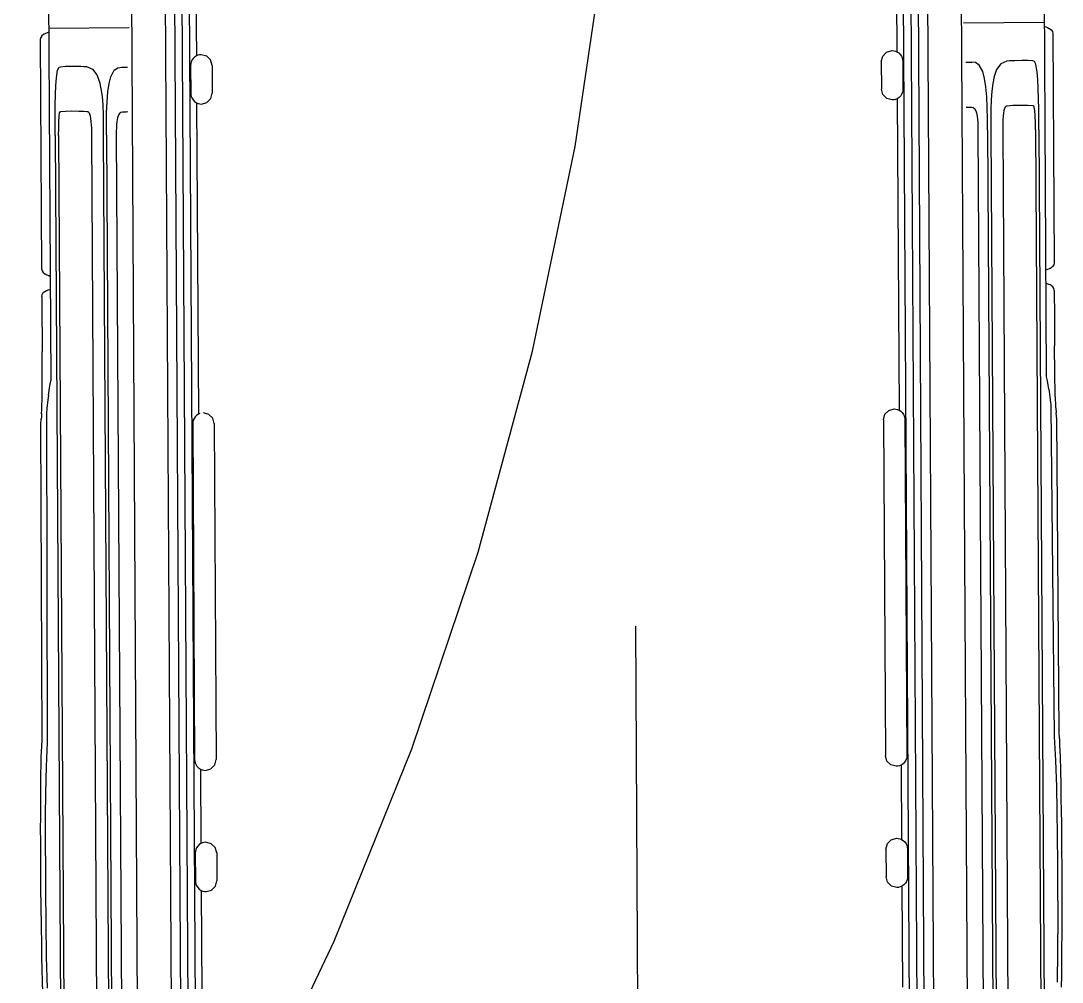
# Model space of a CAD drawing. Header units: millimetres. Extents: x 793 to 3159, y 750 to 2095.
# Drawn here: x 1316.287 to 1318.316, y 988.831 to 990.702 of the extents above; entities that cross this region are included whole.
import ezdxf

# ---------------------------------------------------------------- set-up
doc = ezdxf.new("R2010")
doc.units = ezdxf.units.MM
for name, pattern in [('XR-CASETA$0$CONTINUA', [0]), ('XR-CASETA$0$HIDDEN', [9.525, 6.35, -3.175]), ('XR-CASETA$1$HIDDEN2', [4.7625, 3.175, -1.5875])]:
    doc.linetypes.add(name, pattern=pattern)
doc.layers.add('XR-CASETA$0$A-AUTOS', color=8, linetype='Continuous')
doc.layers.add('XR-CASETA$1$A-PROYECCIONES', color=2, linetype='XR-CASETA$1$HIDDEN2')

# ---------------------------------------------------------------- blocks, each defined once
blk = doc.blocks.new('XR-CASETA$0$A$C75246685')
for p, q in [((-2.6179, 0.9732), (-2.614, 0.974)), ((-2.614, 0.974), (-2.1676, 0.974)), ((-2.1676, 0.974), (-2.1637, 0.9732)), ((-2.114, 0.974), (-2.1178, 0.9732)), ((-2.1139, 0.9739), (-2.0634, 0.9739)), ((-2.0634, 0.9739), (-2.0442, 0.9739)), ((-2.0442, 0.9739), (-2.0251, 0.9739)), ((-2.0251, 0.9739), (-2.006, 0.9739)), ((-1.988, 0.9739), (-2.006, 0.9739)), ((-1.9701, 0.974), (-1.988, 0.9739)), ((-1.9522, 0.9741), (-1.9701, 0.974)), ((-1.9388, 0.9742), (-1.9522, 0.9741)), ((-1.9254, 0.9744), (-1.9388, 0.9742)), ((-1.9121, 0.9746), (-1.9254, 0.9744)), ((-1.902, 0.975), (-1.9122, 0.9745)), ((-1.8932, 0.9754), (-1.902, 0.975)), ((-1.8853, 0.9757), (-1.8932, 0.9754)), ((-1.8856, 0.9757), (-1.8824, 0.9759)), ((-1.8824, 0.9759), (-1.8791, 0.9762)), ((-1.8791, 0.9762), (-1.8758, 0.9765)), ((-1.864, 0.9775), (-1.8758, 0.9765)), ((-1.2512, 0.9785), (-1.864, 0.9775)), ((-1.2375, 0.9793), (-1.2512, 0.9785)), ((-1.2275, 0.9798), (-1.2375, 0.9793)), ((-1.2275, 0.9798), (-1.2375, 0.9793)), ((-1.2172, 0.9802), (-1.2275, 0.9798)), ((-1.2172, 0.9802), (-1.2275, 0.9798)), ((-1.2066, 0.9805), (-1.2172, 0.9802)), ((-1.2066, 0.9805), (-1.2172, 0.9802)), ((-1.179, 0.9811), (-1.2066, 0.9805)), ((-1.1513, 0.9814), (-1.179, 0.9811)), ((-1.1237, 0.9817), (-1.1513, 0.9814)), ((-1.1004, 0.982), (-1.1237, 0.9817)), ((-1.1004, 0.982), (-1.1237, 0.9817)), ((-1.0768, 0.9823), (-1.1004, 0.982)), ((-1.0768, 0.9823), (-1.1004, 0.982)), ((-1.0531, 0.9824), (-1.0768, 0.9823)), ((-1.0531, 0.9824), (-1.0768, 0.9823)), ((-1.0229, 0.9825), (-1.0531, 0.9824)), ((-0.9926, 0.9825), (-1.0229, 0.9825)), ((-0.9622, 0.9825), (-0.9926, 0.9825)), ((-0.9252, 0.9823), (-0.9622, 0.9825)), ((-0.8882, 0.982), (-0.9252, 0.9823)), ((-0.8513, 0.9816), (-0.8882, 0.982)), ((-0.8433, 0.9815), (-0.8513, 0.9816)), ((-0.8354, 0.9813), (-0.8433, 0.9815)), ((-0.8274, 0.9812), (-0.8354, 0.9813)), ((-0.8034, 0.9809), (-0.8274, 0.9812)), ((-0.78, 0.9806), (-0.8034, 0.9809)), ((-0.7573, 0.9799), (-0.78, 0.9806)), ((-3.9162, 0.9574), (-1.9491, 0.9574)), ((-2.6363, 0.8004), (-2.6363, 0.9574)), ((-2.6284, 0.9574), (-2.6272, 0.9606)), ((-2.6272, 0.9606), (-2.6258, 0.9638)), ((-2.6258, 0.9638), (-2.6243, 0.9668)), ((-2.6243, 0.9668), (-2.624, 0.9673)), ((-2.624, 0.9673), (-2.6238, 0.9676)), ((-2.6238, 0.9676), (-2.6237, 0.9678)), ((-2.6237, 0.9678), (-2.6212, 0.971)), ((-2.6212, 0.971), (-2.6179, 0.9732)), ((-2.1637, 0.9732), (-2.1604, 0.971)), ((-2.1604, 0.971), (-2.1579, 0.9679)), ((-2.1579, 0.9679), (-2.1562, 0.9645)), ((-2.1578, 0.9677), (-2.1579, 0.9679)), ((-2.1576, 0.9673), (-2.1578, 0.9677)), ((-2.1573, 0.9668), (-2.1576, 0.9673)), ((-2.1562, 0.9645), (-2.1547, 0.961)), ((-2.1547, 0.961), (-2.1535, 0.9574)), ((-2.1287, 0.9574), (-2.1277, 0.9595)), ((-2.1277, 0.9595), (-2.1269, 0.9613)), ((-2.1269, 0.9613), (-2.1261, 0.9628)), ((-2.1255, 0.9642), (-2.1264, 0.9624)), ((-2.1247, 0.9661), (-2.1255, 0.9642)), ((-2.1237, 0.9679), (-2.1247, 0.9661)), ((-2.1212, 0.971), (-2.1237, 0.9679)), ((-2.1178, 0.9732), (-2.1212, 0.971)), ((-1.948, 0.9576), (-1.9491, 0.9574)), ((-1.9469, 0.9578), (-1.948, 0.9576)), ((-1.9458, 0.9581), (-1.9469, 0.9578)), ((-1.9378, 0.9596), (-1.9458, 0.9581)), ((-1.9458, 0.9581), (-1.9458, 0.9581)), ((-1.9458, 0.9581), (-1.9458, 0.9581)), ((-1.9458, 0.9581), (-1.9458, 0.9581)), ((-1.9458, 0.9581), (-1.9458, 0.9581)), ((-1.9458, 0.9581), (-1.9458, 0.9581)), ((-1.9458, 0.9581), (-1.9458, 0.9581)), ((-1.9458, 0.9581), (-1.9458, 0.9581)), ((-1.9458, 0.9581), (-1.9458, 0.9581)), ((-1.9298, 0.961), (-1.9378, 0.9596)), ((-1.9217, 0.9623), (-1.9298, 0.961)), ((-1.9217, 0.9623), (-1.9124, 0.9637)), ((-1.9123, 0.9637), (-1.9068, 0.9643)), ((-1.9068, 0.9643), (-1.9012, 0.9648)), ((-1.9012, 0.9648), (-1.8953, 0.9654)), ((-1.8953, 0.9654), (-1.8924, 0.9656)), ((-1.8924, 0.9656), (-1.8895, 0.9659)), ((-1.8895, 0.9659), (-1.8865, 0.9661)), ((-1.8864, 0.9661), (-1.2452, 0.9689)), ((-1.2452, 0.9689), (-1.1985, 0.9711)), ((-1.1985, 0.9711), (-1.1474, 0.9724)), ((-1.1474, 0.9724), (-1.1012, 0.973)), ((-1.1012, 0.973), (-1.0505, 0.9734)), ((-1.0505, 0.9734), (-0.9995, 0.9736)), ((-0.9995, 0.9736), (-0.985, 0.9736)), ((-0.985, 0.9736), (-0.971, 0.9736)), ((-0.971, 0.9736), (-0.9575, 0.9736)), ((-0.9572, 0.9736), (-0.8941, 0.9734)), ((-0.8941, 0.9734), (-0.8276, 0.9727)), ((-0.8276, 0.9727), (-0.7671, 0.9717)), ((-2.561, 0.9347), (-2.5617, 0.9249)), ((-2.5601, 0.9378), (-2.561, 0.9347)), ((-2.5545, 0.9406), (-2.5601, 0.9378)), ((-2.5392, 0.943), (-2.5545, 0.9406)), ((-2.5246, 0.9442), (-2.5392, 0.943)), ((-2.5071, 0.945), (-2.5246, 0.9442)), ((-2.4869, 0.9455), (-2.5071, 0.945)), ((-2.4671, 0.9457), (-2.4869, 0.9455)), ((-2.4736, 0.9346), (-2.4743, 0.9248)), ((-2.4732, 0.9359), (-2.4736, 0.9346)), ((-2.4709, 0.9371), (-2.4732, 0.9359)), ((-2.4648, 0.9381), (-2.4709, 0.9371)), ((-2.447, 0.9458), (-2.4671, 0.9457)), ((-2.4539, 0.9388), (-2.4648, 0.9381)), ((-2.4408, 0.9392), (-2.4539, 0.9388)), ((-2.4269, 0.9458), (-2.447, 0.9458)), ((-2.4269, 0.9393), (-2.4408, 0.9392)), ((-2.4269, 0.9458), (-0.6116, 0.9458)), ((-2.4269, 0.9393), (-0.6116, 0.9393)), ((-2.5617, 0.9249), (-2.5619, 0.9133)), ((-2.5619, 0.9133), (-2.5617, 0.9)), ((-2.4743, 0.9248), (-2.4746, 0.9133)), ((-2.4746, 0.9133), (-2.4744, 0.9)), ((-2.5617, 0.9), (-2.5615, 0.895)), ((-2.5617, 0.9), (-2.5615, 0.895)), ((-2.5615, 0.895), (-2.5613, 0.8897)), ((-2.5615, 0.895), (-2.5613, 0.8897)), ((-2.4744, 0.9), (-2.4742, 0.895)), ((-2.4742, 0.895), (-2.4739, 0.8898)), ((-2.5613, 0.8897), (-2.561, 0.8842)), ((-2.5613, 0.8897), (-2.561, 0.8842)), ((-2.561, 0.8842), (-2.5559, 0.8723)), ((-2.5559, 0.8723), (-2.5446, 0.864)), ((-2.4739, 0.8898), (-2.4736, 0.8844)), ((-2.4736, 0.8844), (-2.4732, 0.8821)), ((-2.4732, 0.8821), (-2.4709, 0.8798)), ((-2.4709, 0.8798), (-2.4648, 0.8778)), ((-2.4648, 0.8778), (-2.4597, 0.8769)), ((-2.4597, 0.8769), (-2.4539, 0.8763)), ((-2.4539, 0.8763), (-2.4475, 0.8758)), ((-2.4475, 0.8758), (-2.4408, 0.8755)), ((-2.4408, 0.8755), (-2.4338, 0.8754)), ((-2.4338, 0.8754), (-2.4269, 0.8753)), ((-2.4269, 0.8753), (-0.6312, 0.8753)), ((-2.5446, 0.864), (-2.5311, 0.859)), ((-2.5311, 0.859), (-2.5177, 0.8563)), ((-2.5311, 0.859), (-2.5177, 0.8563)), ((-2.5177, 0.8563), (-2.5024, 0.8544)), ((-2.5177, 0.8563), (-2.5024, 0.8544)), ((-2.5024, 0.8544), (-2.4856, 0.8532)), ((-2.5024, 0.8544), (-2.4856, 0.8532)), ((-2.4856, 0.8532), (-2.4674, 0.8525)), ((-2.4674, 0.8525), (-2.4478, 0.8523)), ((-2.4478, 0.8523), (-2.4269, 0.8523)), ((-2.4269, 0.8523), (-0.6312, 0.8523)), ((-2.5409, 0.837), (-2.5535, 0.8305)), ((-2.5276, 0.8404), (-2.5409, 0.837)), ((-2.5112, 0.843), (-2.5276, 0.8404)), ((-2.4919, 0.8447), (-2.5112, 0.843)), ((-2.4706, 0.8456), (-2.4919, 0.8447)), ((-2.4487, 0.846), (-2.4706, 0.8456)), ((-2.4269, 0.846), (-2.4487, 0.846)), ((-2.4269, 0.846), (-0.6516, 0.846)), ((-2.5584, 0.8232), (-2.5593, 0.8157)), ((-2.5593, 0.8041), (-2.5593, 0.8157)), ((-2.5535, 0.8305), (-2.5584, 0.8232)), ((-2.4718, 0.8114), (-2.4716, 0.8149)), ((-2.4716, 0.8149), (-2.4712, 0.818)), ((-2.4712, 0.818), (-2.4687, 0.821)), ((-2.4687, 0.821), (-2.4626, 0.8238)), ((-2.4626, 0.8238), (-2.462, 0.824)), ((-2.462, 0.824), (-2.4613, 0.8242)), ((-2.4613, 0.8242), (-2.4606, 0.8244)), ((-2.4606, 0.8244), (-2.4571, 0.8252)), ((-2.4571, 0.8252), (-2.4531, 0.8258)), ((-2.4531, 0.8258), (-2.4487, 0.8263)), ((-2.4487, 0.8263), (-2.4416, 0.8268)), ((-2.4416, 0.8268), (-2.4344, 0.827)), ((-2.4344, 0.827), (-2.4269, 0.8271)), ((-2.4269, 0.8271), (-0.6516, 0.8271)), ((-3.9157, 0.796), (-0.6352, 0.796)), ((-2.472, 0.8041), (-2.4719, 0.8078)), ((-2.4719, 0.8078), (-2.4718, 0.8114)), ((-3.9187, 0.7303), (-0.6322, 0.7303)), ((-3.9147, 0.7119), (-0.6362, 0.7119)), ((-3.7422, 0.6978), (-0.3392, 0.6978)), ((-3.7422, 0.6832), (-0.3392, 0.6832)), ((-3.4441, 0.6702), (-2.5803, 0.6702)), ((-2.5816, 0.6671), (-2.5803, 0.6702)), ((-2.5803, 0.6702), (-2.5781, 0.6736)), ((-2.5781, 0.6736), (-2.5753, 0.6765)), ((-2.5753, 0.6765), (-2.5719, 0.6788)), ((-2.5719, 0.6788), (-2.5687, 0.6803)), ((-2.5687, 0.6803), (-2.5652, 0.6812)), ((-2.5652, 0.6812), (-2.5617, 0.6815)), ((-2.5617, 0.6815), (-2.5077, 0.6815)), ((-2.5077, 0.6815), (-2.5046, 0.6812)), ((-2.5046, 0.6812), (-2.5015, 0.6805)), ((-2.5015, 0.6805), (-2.4986, 0.6794)), ((-2.4986, 0.6794), (-2.4948, 0.6771)), ((-2.4948, 0.6771), (-2.4916, 0.674)), ((-2.4916, 0.674), (-2.4891, 0.6702)), ((-2.4891, 0.6702), (-1.8828, 0.6702)), ((-2.4891, 0.6702), (-2.4878, 0.6671)), ((-1.8841, 0.6671), (-1.8828, 0.6702)), ((-1.8828, 0.6702), (-1.8806, 0.6736)), ((-1.8806, 0.6736), (-1.8778, 0.6765)), ((-1.8778, 0.6765), (-1.8744, 0.6788)), ((-1.8744, 0.6788), (-1.8712, 0.6803)), ((-1.8712, 0.6803), (-1.8677, 0.6812)), ((-1.8677, 0.6812), (-1.8642, 0.6815)), ((-1.8642, 0.6815), (-1.2102, 0.6815)), ((-1.2102, 0.6815), (-1.2071, 0.6812)), ((-1.2071, 0.6812), (-1.204, 0.6806)), ((-1.204, 0.6806), (-1.2011, 0.6794)), ((-1.2011, 0.6794), (-1.1973, 0.6771)), ((-1.1973, 0.6771), (-1.1941, 0.674)), ((-1.1941, 0.674), (-1.1916, 0.6702)), ((-1.1916, 0.6702), (-1.0468, 0.6702)), ((-1.1916, 0.6702), (-1.1903, 0.6671)), ((-1.0481, 0.6671), (-1.0468, 0.6702)), ((-1.0468, 0.6702), (-1.0446, 0.6736)), ((-1.0446, 0.6736), (-1.0418, 0.6765)), ((-1.0418, 0.6765), (-1.0384, 0.6788)), ((-1.0384, 0.6788), (-1.0352, 0.6803)), ((-1.0352, 0.6803), (-1.0317, 0.6812)), ((-1.0317, 0.6812), (-1.0282, 0.6815)), ((-1.0282, 0.6815), (-0.9742, 0.6815)), ((-0.9742, 0.6815), (-0.9711, 0.6812)), ((-0.9711, 0.6812), (-0.968, 0.6806)), ((-0.968, 0.6806), (-0.9651, 0.6794)), ((-0.9651, 0.6794), (-0.9613, 0.6771)), ((-0.9613, 0.6771), (-0.9581, 0.674)), ((-0.9581, 0.674), (-0.9556, 0.6702)), ((-0.9556, 0.6702), (-0.7588, 0.6702)), ((-0.9556, 0.6702), (-0.9543, 0.6671)), ((-2.5827, 0.6606), (-2.5824, 0.6639)), ((-2.5798, 0.65), (-2.5827, 0.6606)), ((-2.5824, 0.6639), (-2.5816, 0.6671)), ((-2.5723, 0.6425), (-2.5798, 0.65)), ((-2.4896, 0.65), (-2.4971, 0.6425)), ((-2.4867, 0.6606), (-2.4896, 0.65)), ((-2.4878, 0.6671), (-2.487, 0.6639)), ((-2.487, 0.6639), (-2.4867, 0.6606)), ((-1.8852, 0.6606), (-1.8849, 0.6639)), ((-1.8823, 0.65), (-1.8852, 0.6606)), ((-1.8849, 0.6639), (-1.8841, 0.6671)), ((-1.8748, 0.6425), (-1.8823, 0.65)), ((-1.1921, 0.65), (-1.1996, 0.6425)), ((-1.1892, 0.6606), (-1.1921, 0.65)), ((-1.1903, 0.6671), (-1.1895, 0.6639)), ((-1.1895, 0.6639), (-1.1892, 0.6606)), ((-1.0492, 0.6606), (-1.0489, 0.6639)), ((-1.0463, 0.65), (-1.0492, 0.6606)), ((-1.0489, 0.6639), (-1.0481, 0.6671)), ((-1.0388, 0.6425), (-1.0463, 0.65)), ((-0.9561, 0.65), (-0.9636, 0.6425)), ((-0.9532, 0.6606), (-0.9561, 0.65)), ((-0.9543, 0.6671), (-0.9535, 0.6639)), ((-0.9535, 0.6639), (-0.9532, 0.6606)), ((-2.5617, 0.6396), (-2.5723, 0.6425)), ((-2.5617, 0.6396), (-2.5077, 0.6396)), ((-2.4971, 0.6425), (-2.5077, 0.6396)), ((-1.8642, 0.6396), (-1.8748, 0.6425)), ((-1.8642, 0.6396), (-1.2102, 0.6396)), ((-1.1996, 0.6425), (-1.2102, 0.6396)), ((-1.0282, 0.6396), (-1.0388, 0.6425)), ((-1.0282, 0.6396), (-0.9742, 0.6396)), ((-0.9636, 0.6425), (-0.9742, 0.6396)), ((-2.5723, -0.6669), (-2.5798, -0.6744)), ((-2.5617, -0.664), (-2.5723, -0.6669)), ((-2.5617, -0.664), (-2.5077, -0.664)), ((-2.4971, -0.6669), (-2.5077, -0.664)), ((-2.4896, -0.6744), (-2.4971, -0.6669)), ((-1.8748, -0.6669), (-1.8823, -0.6744)), ((-1.8642, -0.664), (-1.8748, -0.6669)), ((-1.8642, -0.664), (-1.2102, -0.664)), ((-1.1996, -0.6669), (-1.2102, -0.664)), ((-1.1921, -0.6744), (-1.1996, -0.6669)), ((-1.0388, -0.6669), (-1.0463, -0.6744)), ((-1.0282, -0.664), (-1.0388, -0.6669)), ((-1.0282, -0.664), (-0.9742, -0.664)), ((-0.9636, -0.6669), (-0.9742, -0.664)), ((-0.9561, -0.6744), (-0.9636, -0.6669)), ((-2.5798, -0.6744), (-2.5827, -0.685)), ((-2.5827, -0.685), (-2.5824, -0.6883)), ((-2.5824, -0.6883), (-2.5816, -0.6915)), ((-2.4867, -0.685), (-2.4896, -0.6744)), ((-2.4878, -0.6915), (-2.487, -0.6883)), ((-2.487, -0.6883), (-2.4867, -0.685)), ((-1.8823, -0.6744), (-1.8852, -0.685)), ((-1.1892, -0.685), (-1.1921, -0.6744)), ((-1.1903, -0.6916), (-1.1895, -0.6883)), ((-1.1895, -0.6883), (-1.1892, -0.685)), ((-1.0463, -0.6744), (-1.0492, -0.685)), ((-1.0492, -0.685), (-1.0489, -0.6883)), ((-1.0489, -0.6883), (-1.0481, -0.6916)), ((-0.9532, -0.685), (-0.9561, -0.6744)), ((-0.9543, -0.6916), (-0.9535, -0.6883)), ((-0.9535, -0.6883), (-0.9532, -0.685)), ((-3.7422, -0.7076), (-0.3392, -0.7076)), ((-3.4441, -0.6946), (-2.5803, -0.6946)), ((-2.5816, -0.6915), (-2.5803, -0.6946)), ((-2.5803, -0.6946), (-2.5781, -0.698)), ((-2.5781, -0.698), (-2.5753, -0.7009)), ((-2.5753, -0.7009), (-2.5719, -0.7032)), ((-2.5719, -0.7032), (-2.5687, -0.7047)), ((-2.5687, -0.7047), (-2.5652, -0.7056)), ((-2.5652, -0.7056), (-2.5617, -0.7059)), ((-2.5617, -0.7059), (-2.5077, -0.7059)), ((-2.5077, -0.7059), (-2.5046, -0.7056)), ((-2.5046, -0.7056), (-2.5015, -0.705)), ((-2.5015, -0.705), (-2.4986, -0.7038)), ((-2.4986, -0.7038), (-2.4948, -0.7015)), ((-2.4948, -0.7015), (-2.4916, -0.6984)), ((-2.4916, -0.6984), (-2.4891, -0.6946)), ((-2.4891, -0.6946), (-2.4878, -0.6915)), ((-2.4891, -0.6946), (-1.8828, -0.6946)), ((-1.8841, -0.6916), (-1.8828, -0.6946)), ((-1.8828, -0.6946), (-1.8806, -0.698)), ((-1.8806, -0.698), (-1.8778, -0.7009)), ((-1.8778, -0.7009), (-1.8744, -0.7032)), ((-1.8744, -0.7032), (-1.8712, -0.7047)), ((-1.8712, -0.7047), (-1.8677, -0.7056)), ((-1.8677, -0.7056), (-1.8642, -0.7059)), ((-1.8642, -0.7059), (-1.2102, -0.7059)), ((-1.2102, -0.7059), (-1.2071, -0.7056)), ((-1.2071, -0.7056), (-1.204, -0.705)), ((-1.204, -0.705), (-1.2011, -0.7038)), ((-1.2011, -0.7038), (-1.1973, -0.7015)), ((-1.1973, -0.7015), (-1.1941, -0.6984)), ((-1.1941, -0.6984), (-1.1916, -0.6946)), ((-1.1916, -0.6946), (-1.1903, -0.6916)), ((-1.1916, -0.6946), (-1.0468, -0.6946)), ((-1.0481, -0.6916), (-1.0468, -0.6946)), ((-1.0468, -0.6946), (-1.0446, -0.698)), ((-1.0446, -0.698), (-1.0418, -0.7009)), ((-1.0418, -0.7009), (-1.0384, -0.7032)), ((-1.0384, -0.7032), (-1.0352, -0.7047)), ((-1.0352, -0.7047), (-1.0317, -0.7056)), ((-1.0317, -0.7056), (-1.0282, -0.7059)), ((-1.0282, -0.7059), (-0.9742, -0.7059)), ((-0.9742, -0.7059), (-0.9711, -0.7056)), ((-0.9711, -0.7056), (-0.968, -0.705)), ((-0.968, -0.705), (-0.9651, -0.7038)), ((-0.9651, -0.7038), (-0.9613, -0.7015)), ((-0.9613, -0.7015), (-0.9581, -0.6984)), ((-0.9581, -0.6984), (-0.9556, -0.6946)), ((-0.9556, -0.6946), (-0.9543, -0.6916)), ((-0.9556, -0.6946), (-0.7588, -0.6946)), ((-3.7422, -0.7222), (-0.3392, -0.7222)), ((-3.9147, -0.7363), (-0.6362, -0.7363)), ((-3.9187, -0.7547), (-0.6322, -0.7547)), ((-3.9157, -0.8204), (-0.6352, -0.8204)), ((-2.6363, -0.9818), (-2.6363, -0.8249)), ((-2.5593, -0.8401), (-2.5593, -0.8285)), ((-2.472, -0.8285), (-2.4719, -0.8322)), ((-2.5584, -0.8476), (-2.5593, -0.8401)), ((-2.5535, -0.8549), (-2.5584, -0.8476)), ((-2.4719, -0.8322), (-2.4718, -0.8358)), ((-2.4718, -0.8358), (-2.4716, -0.8393)), ((-2.4716, -0.8393), (-2.4712, -0.8424)), ((-2.4712, -0.8424), (-2.4687, -0.8454)), ((-2.4687, -0.8454), (-2.4626, -0.8482)), ((-2.4626, -0.8482), (-2.462, -0.8484)), ((-2.462, -0.8484), (-2.4613, -0.8486)), ((-2.4613, -0.8486), (-2.4606, -0.8488)), ((-2.4606, -0.8488), (-2.4571, -0.8496)), ((-2.4571, -0.8496), (-2.4531, -0.8502)), ((-2.4531, -0.8502), (-2.4487, -0.8507)), ((-2.4487, -0.8507), (-2.4416, -0.8512)), ((-2.4416, -0.8512), (-2.4344, -0.8515)), ((-2.4344, -0.8515), (-2.4269, -0.8515)), ((-2.4269, -0.8515), (-0.6516, -0.8515)), ((-2.5409, -0.8614), (-2.5535, -0.8549)), ((-2.5276, -0.8648), (-2.5409, -0.8614)), ((-2.5112, -0.8674), (-2.5276, -0.8648)), ((-2.4919, -0.8691), (-2.5112, -0.8674)), ((-2.4706, -0.87), (-2.4919, -0.8691)), ((-2.4487, -0.8704), (-2.4706, -0.87)), ((-2.4269, -0.8704), (-2.4487, -0.8704)), ((-2.4269, -0.8704), (-0.6516, -0.8704)), ((-2.5559, -0.8967), (-2.5446, -0.8884)), ((-2.5446, -0.8884), (-2.5311, -0.8834)), ((-2.5311, -0.8834), (-2.5177, -0.8807)), ((-2.5311, -0.8834), (-2.5177, -0.8807)), ((-2.5177, -0.8807), (-2.5024, -0.8788)), ((-2.5177, -0.8807), (-2.5024, -0.8788)), ((-2.5024, -0.8788), (-2.4856, -0.8776)), ((-2.5024, -0.8788), (-2.4856, -0.8776)), ((-2.4856, -0.8776), (-2.4674, -0.8769)), ((-2.4674, -0.8769), (-2.4478, -0.8767)), ((-2.4478, -0.8767), (-2.4269, -0.8767)), ((-2.4269, -0.8767), (-0.6312, -0.8767)), ((-2.5613, -0.9141), (-2.561, -0.9087)), ((-2.5613, -0.9141), (-2.561, -0.9087)), ((-2.561, -0.9087), (-2.5559, -0.8967)), ((-2.4739, -0.9142), (-2.4736, -0.9088)), ((-2.4736, -0.9088), (-2.4732, -0.9065)), ((-2.4732, -0.9065), (-2.4709, -0.9042)), ((-2.4709, -0.9042), (-2.4648, -0.9022)), ((-2.4648, -0.9022), (-2.4597, -0.9013)), ((-2.4597, -0.9013), (-2.4539, -0.9007)), ((-2.4539, -0.9007), (-2.4475, -0.9002)), ((-2.4475, -0.9002), (-2.4408, -0.8999)), ((-2.4408, -0.8999), (-2.4338, -0.8998)), ((-2.4338, -0.8998), (-2.4269, -0.8997)), ((-2.4269, -0.8997), (-0.6312, -0.8997)), ((-2.5619, -0.9377), (-2.5617, -0.9244)), ((-2.5617, -0.9244), (-2.5615, -0.9194)), ((-2.5617, -0.9244), (-2.5615, -0.9194)), ((-2.5615, -0.9194), (-2.5613, -0.9141)), ((-2.5615, -0.9194), (-2.5613, -0.9141)), ((-2.4746, -0.9377), (-2.4744, -0.9244)), ((-2.4744, -0.9244), (-2.4742, -0.9194)), ((-2.4742, -0.9194), (-2.4739, -0.9142)), ((-2.5617, -0.9493), (-2.5619, -0.9377)), ((-2.561, -0.9591), (-2.5617, -0.9493)), ((-2.4743, -0.9492), (-2.4746, -0.9377)), ((-2.4736, -0.959), (-2.4743, -0.9492)), ((-2.5601, -0.9622), (-2.561, -0.9591)), ((-2.5545, -0.965), (-2.5601, -0.9622)), ((-2.5392, -0.9674), (-2.5545, -0.965)), ((-2.5246, -0.9686), (-2.5392, -0.9674)), ((-2.5071, -0.9694), (-2.5246, -0.9686)), ((-2.4869, -0.9699), (-2.5071, -0.9694)), ((-2.4671, -0.9701), (-2.4869, -0.9699)), ((-2.4732, -0.9603), (-2.4736, -0.959)), ((-2.4709, -0.9615), (-2.4732, -0.9603)), ((-2.4648, -0.9625), (-2.4709, -0.9615)), ((-2.447, -0.9702), (-2.4671, -0.9701)), ((-2.4539, -0.9632), (-2.4648, -0.9625)), ((-2.4408, -0.9636), (-2.4539, -0.9632)), ((-2.4269, -0.9702), (-2.447, -0.9702)), ((-2.4269, -0.9637), (-2.4408, -0.9636)), ((-2.4269, -0.9637), (-0.6116, -0.9637)), ((-2.4269, -0.9702), (-0.6116, -0.9702)), ((-3.9162, -0.9818), (-1.9491, -0.9818)), ((-2.6284, -0.9818), (-2.6272, -0.985)), ((-2.6272, -0.985), (-2.6258, -0.9882)), ((-2.6258, -0.9882), (-2.6243, -0.9913)), ((-2.6243, -0.9913), (-2.624, -0.9917)), ((-2.624, -0.9917), (-2.6238, -0.992)), ((-2.6238, -0.992), (-2.6237, -0.9922)), ((-2.6237, -0.9922), (-2.6212, -0.9954)), ((-2.1604, -0.9954), (-2.1579, -0.9923)), ((-2.1579, -0.9923), (-2.1569, -0.9905)), ((-2.1579, -0.9923), (-2.1569, -0.9905)), ((-2.1569, -0.9905), (-2.1561, -0.9886)), ((-2.1569, -0.9905), (-2.1561, -0.9886)), ((-2.1561, -0.9886), (-2.1552, -0.9867)), ((-2.1561, -0.9886), (-2.1552, -0.9867)), ((-2.1552, -0.9867), (-2.1547, -0.9856)), ((-2.1547, -0.9856), (-2.1542, -0.9846)), ((-2.1542, -0.9846), (-2.1536, -0.9835)), ((-2.1536, -0.9835), (-2.1534, -0.983)), ((-2.1534, -0.983), (-2.1531, -0.9824)), ((-2.1531, -0.9824), (-2.1529, -0.9818)), ((-2.1269, -0.9854), (-2.1281, -0.9818)), ((-2.1254, -0.9889), (-2.1269, -0.9854)), ((-2.1255, -0.9887), (-2.1264, -0.9868)), ((-2.1247, -0.9905), (-2.1255, -0.9887)), ((-2.1237, -0.9923), (-2.1254, -0.9889)), ((-2.1237, -0.9923), (-2.1247, -0.9905)), ((-2.1212, -0.9954), (-2.1237, -0.9923)), ((-1.94, -0.9836), (-1.9491, -0.9818)), ((-1.9458, -0.9825), (-1.9458, -0.9825)), ((-1.9458, -0.9825), (-1.9458, -0.9825)), ((-1.9458, -0.9825), (-1.9458, -0.9825)), ((-1.9458, -0.9825), (-1.9458, -0.9825)), ((-1.9458, -0.9825), (-1.9458, -0.9825)), ((-1.9458, -0.9825), (-1.9458, -0.9825)), ((-1.9458, -0.9825), (-1.9458, -0.9825)), ((-1.9458, -0.9825), (-1.9458, -0.9825)), ((-1.9309, -0.9852), (-1.94, -0.9836)), ((-1.9217, -0.9867), (-1.9309, -0.9852)), ((-1.9217, -0.9867), (-1.9124, -0.9881)), ((-1.9123, -0.9881), (-1.9068, -0.9887)), ((-1.9068, -0.9887), (-1.9012, -0.9893)), ((-1.9012, -0.9893), (-1.8953, -0.9898)), ((-1.8953, -0.9898), (-1.8924, -0.99)), ((-1.8924, -0.99), (-1.8895, -0.9903)), ((-1.8895, -0.9903), (-1.8865, -0.9905)), ((-1.8864, -0.9905), (-1.2452, -0.9933)), ((-1.2452, -0.9933), (-1.1985, -0.9955)), ((-2.6212, -0.9954), (-2.6179, -0.9976)), ((-2.6179, -0.9976), (-2.614, -0.9984)), ((-2.614, -0.9984), (-2.1676, -0.9984)), ((-2.1676, -0.9984), (-2.1637, -0.9976)), ((-2.1637, -0.9976), (-2.1604, -0.9954)), ((-2.1178, -0.9975), (-2.1212, -0.9954)), ((-2.1139, -0.9983), (-2.1178, -0.9975)), ((-2.1139, -0.9983), (-2.0634, -0.9983)), ((-2.0634, -0.9983), (-2.0442, -0.9983)), ((-2.0442, -0.9983), (-2.0251, -0.9983)), ((-2.0251, -0.9983), (-2.006, -0.9983)), ((-1.988, -0.9983), (-2.006, -0.9983)), ((-1.9701, -0.9984), (-1.988, -0.9983)), ((-1.9522, -0.9985), (-1.9701, -0.9984)), ((-1.9388, -0.9986), (-1.9522, -0.9985)), ((-1.9254, -0.9988), (-1.9388, -0.9986)), ((-1.9121, -0.999), (-1.9254, -0.9988)), ((-1.902, -0.9994), (-1.9122, -0.9989)), ((-1.8932, -0.9998), (-1.902, -0.9994)), ((-1.8853, -1.0001), (-1.8932, -0.9998)), ((-1.8856, -1.0001), (-1.8824, -1.0003)), ((-1.8824, -1.0003), (-1.8791, -1.0006)), ((-1.8791, -1.0006), (-1.8758, -1.0009)), ((-1.864, -1.0019), (-1.8758, -1.0009)), ((-1.2512, -1.0029), (-1.864, -1.0019)), ((-1.2375, -1.0037), (-1.2512, -1.0029)), ((-1.2275, -1.0042), (-1.2375, -1.0037)), ((-1.2275, -1.0042), (-1.2375, -1.0037)), ((-1.2172, -1.0046), (-1.2275, -1.0042)), ((-1.2172, -1.0046), (-1.2275, -1.0042)), ((-1.2066, -1.005), (-1.2172, -1.0046)), ((-1.2066, -1.005), (-1.2172, -1.0046)), ((-1.179, -1.0055), (-1.2066, -1.005)), ((-1.1985, -0.9955), (-1.1474, -0.9968)), ((-1.1513, -1.0058), (-1.179, -1.0055)), ((-1.1237, -1.0061), (-1.1513, -1.0058)), ((-1.1474, -0.9968), (-1.1012, -0.9975)), ((-1.1004, -1.0065), (-1.1237, -1.0061)), ((-1.1004, -1.0065), (-1.1237, -1.0061)), ((-1.1012, -0.9975), (-1.0505, -0.9978)), ((-1.0768, -1.0067), (-1.1004, -1.0065)), ((-1.0768, -1.0067), (-1.1004, -1.0065)), ((-1.0531, -1.0068), (-1.0768, -1.0067)), ((-1.0531, -1.0068), (-1.0768, -1.0067)), ((-1.0229, -1.0069), (-1.0531, -1.0068)), ((-1.0505, -0.9978), (-0.9995, -0.998)), ((-0.9926, -1.0069), (-1.0229, -1.0069)), ((-0.9995, -0.998), (-0.985, -0.998)), ((-0.9622, -1.0069), (-0.9926, -1.0069)), ((-0.985, -0.998), (-0.971, -0.998)), ((-0.971, -0.998), (-0.9575, -0.998)), ((-0.9252, -1.0067), (-0.9622, -1.0069)), ((-0.9572, -0.998), (-0.8941, -0.9978)), ((-0.8882, -1.0064), (-0.9252, -1.0067)), ((-0.8941, -0.9978), (-0.8276, -0.9971)), ((-0.8513, -1.006), (-0.8882, -1.0064)), ((-0.8433, -1.0059), (-0.8513, -1.006)), ((-0.8354, -1.0057), (-0.8433, -1.0059)), ((-0.8274, -1.0056), (-0.8354, -1.0057)), ((-0.8276, -0.9971), (-0.7671, -0.9961)), ((-0.8034, -1.0053), (-0.8274, -1.0056)), ((-0.78, -1.005), (-0.8034, -1.0053)), ((-0.7573, -1.0043), (-0.78, -1.005))]:
    blk.add_line(p, q)

msp = doc.modelspace()

# ---------------------------------------------------------------- linework, layer by layer
at = {"layer": 'XR-CASETA$1$A-PROYECCIONES', "linetype": 'XR-CASETA$0$HIDDEN', "ltscale": 0.5}
msp.add_line((1317.45619, 994.28641, -2.17332), (1317.50392, 986.14626, -2.17332), dxfattribs=at)
msp.add_arc((1310.67141, 991.64516, -2.17332), 6.8, 250.532323, 0.335999, dxfattribs=at)

# ---------------------------------------------------------------- block references
at = {"layer": 'XR-CASETA$0$A-AUTOS', "color": 8, "linetype": 'XR-CASETA$0$CONTINUA', "ltscale": 0.5, "rotation": 270.3359986411695}
msp.add_blockref('XR-CASETA$0$A$C75246685', (1317.33863, 988.05783, 289.14394), dxfattribs=at)

doc.saveas('drawing.dxf')
